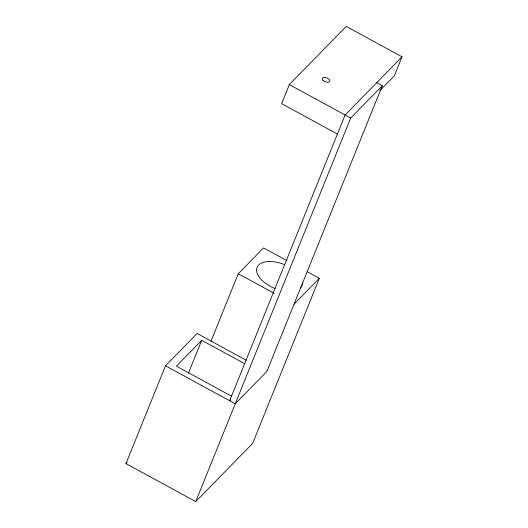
<?xml version="1.0" encoding="UTF-8"?>
<svg xmlns="http://www.w3.org/2000/svg" width="528" height="528" viewBox="0 0 528 528"><rect width="100%" height="100%" fill="white"/><g stroke="black" fill="none" stroke-linecap="round" stroke-linejoin="round"><path stroke-width="0.79" d="M307.184 271.676L319.341 278.302L252.635 443.414L195.723 501.6L125.974 463.584L165.488 365.792L197.102 333.465L246.206 360.228M379.955 90.552L394.324 75.86L402.026 56.813L346.223 26.4L289.318 84.586L281.615 103.64L337.418 134.046M188.437 373.144L201.709 340.289L244.629 363.686M211.055 341.068L238.253 273.755L263.545 247.896L287.153 260.759M195.723 501.6L350.691 118.034L382.312 85.714L376.728 82.672M382.312 85.714L266.851 371.481L235.237 403.801L165.488 365.792M402.026 56.813L345.114 114.998L229.654 400.765L230.677 399.722M201.709 340.289L176.418 366.155L231.502 396.172M125.974 463.584L127.129 462.409M294.05 304.168L319.341 278.302M289.318 84.586L350.691 118.034M238.253 273.755L274.124 293.304M275.048 288.506A24.229 12.837 22 0 1 257.077 267.373A24.229 12.837 22 0 1 284.744 264.726M302.478 282.223A24.229 12.837 22 0 1 300.452 287.872M322.938 80.276A4.039 2.138 22 0 0 329.538 81.728A4.039 2.138 22 0 0 325.67 77.477A4.039 2.138 22 0 0 322.938 80.276"/></g></svg>
